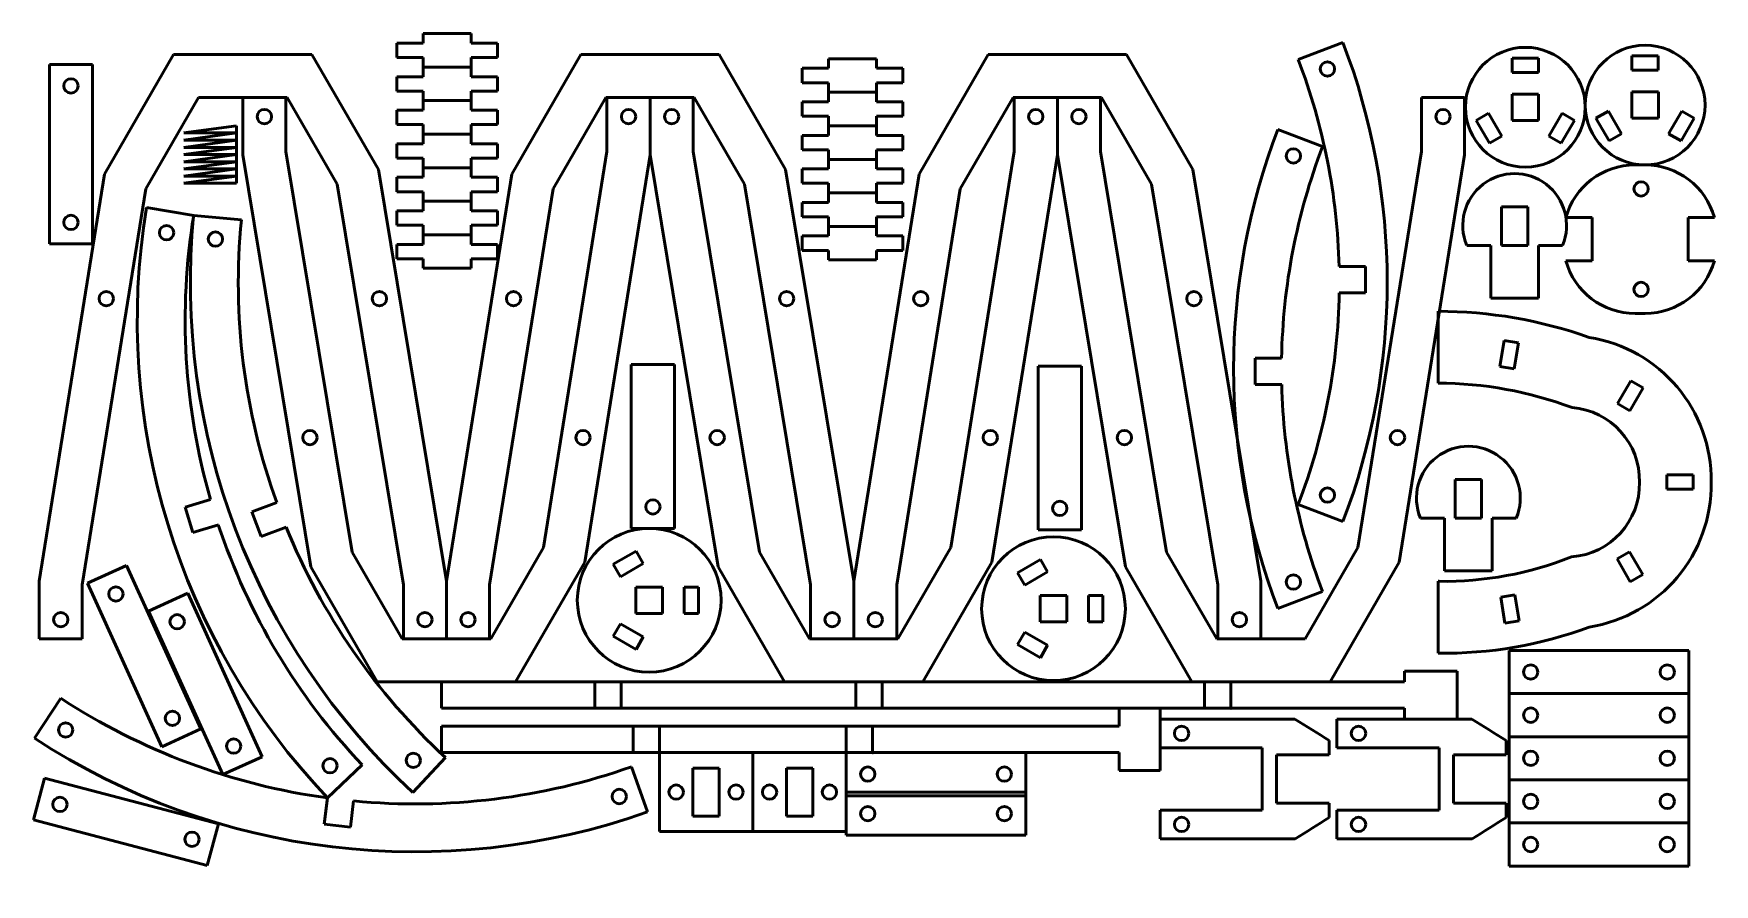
# Model space of a CAD drawing. Header units: millimetres. Extents: x 77 to 427, y 244 to 422.
import ezdxf
from ezdxf.lldxf.tags import DXFTag

# ---------------------------------------------------------------- set-up
doc = ezdxf.new("R2010")
doc.units = ezdxf.units.MM
for name, color, linetype in [('B-PART2_8085_2CO', 7, 'Continuous'), ('CAM5', 7, 'Continuous'), ('E-PART1', 7, 'Continuous'), ('E-PART1_2', 7, 'Continuous'), ('H-PART2_2COMP', 7, 'Continuous'), ('H-PART2_4COMP', 7, 'Continuous'), ('H-PART3_4COMP2', 7, 'Continuous'), ('H-PART3_5COMP2', 7, 'Continuous'), ('HKYO-PART1_2KAIC', 7, 'Continuous'), ('HKYO-PART2COMP', 7, 'Continuous'), ('HS-PART2COMP', 7, 'Continuous'), ('HS-PART3COMP', 7, 'Continuous'), ('KB-PART1COMP', 7, 'Continuous'), ('KB-PART2KAICOMP', 7, 'Continuous'), ('M-PART1_30COMP', 7, 'Continuous'), ('S-PART1COMP', 7, 'Continuous'), ('S-PART2COMP', 7, 'Continuous')]:
    doc.layers.add(name, color=color, linetype=linetype)
tags = doc.linetypes.add('HIDDEN2', pattern=[4.7625, 3.175, -1.5875]).pattern_tags.tags
tags[6:7] = [DXFTag(74, 4), DXFTag(75, 0), DXFTag(340, '0'), DXFTag(46, 0.0), DXFTag(50, 0.0), DXFTag(44, 0.0), DXFTag(45, 0.0)]
tags[4:5] = [DXFTag(74, 4), DXFTag(75, 0), DXFTag(340, '0'), DXFTag(46, 0.0), DXFTag(50, 0.0), DXFTag(44, 0.0), DXFTag(45, 0.0)]

# ---------------------------------------------------------------- blocks, each defined once
blk = doc.blocks.new('SE')
at = {"layer": 'B-PART2_8085_2CO', "color": 7, "linetype": 'Continuous', "lineweight": 50}
for p, q in [((105.92, 417.24), (91.49, 392.24)), ((134.79, 417.24), (105.92, 417.24)), ((148.65, 393.23), (134.79, 417.24)), ((100.11, 389.18), (111.12, 408.24)), ((111.12, 408.24), (129.59, 408.24)), ((129.59, 408.24), (140.04, 390.15)), ((162.86, 307.24), (148.65, 393.23)), ((91.49, 392.24), (77.86, 307.24)), ((140.04, 390.15), (153.86, 306.5)), ((86.86, 306.52), (100.11, 389.18)), ((77.86, 307.24), (77.86, 295.24)), ((86.86, 295.24), (86.86, 306.52)), ((153.86, 306.5), (153.86, 295.24)), ((162.86, 295.24), (162.86, 307.24)), ((77.86, 295.24), (86.86, 295.24)), ((153.86, 295.24), (162.86, 295.24))]:
    blk.add_line(p, q, dxfattribs=at)
for centre in [(91.86, 366.24), (148.86, 366.24), (82.36, 299.24), (158.36, 299.24)]:
    blk.add_circle(centre, 1.5, dxfattribs=at)
blk = doc.blocks.new('SE1')
at = {"layer": 'H-PART2_2COMP', "color": 7, "linetype": 'Continuous', "lineweight": 50}
for p, q in [((345.73, 397.99), (336.39, 401.56)), ((331.67, 353.81), (337.17, 353.81)), ((331.67, 353.81), (331.67, 348.31)), ((337.19, 348.31), (331.67, 348.31)), ((336.39, 301.56), (345.73, 305.13))]:
    blk.add_line(p, q, dxfattribs=at)
for centre in [(339.63, 396.04), (339.63, 307.08)]:
    blk.add_circle(centre, 1.5, dxfattribs=at)
for radius, start, end in [(140, 159.0752, 200.9248), (130, 159.0752, 179.0083), (130, 181.4325, 200.9248)]:
    blk.add_arc((467.15, 351.56), radius, start, end, dxfattribs=at)
blk = doc.blocks.new('SE2')
at = {"layer": 'H-PART2_2COMP', "color": 7, "linetype": 'Continuous', "lineweight": 50}
for p, q in [((349.98, 419.71), (340.64, 416.13)), ((349.17, 372.96), (354.69, 372.96)), ((354.69, 367.46), (354.69, 372.96)), ((354.69, 367.46), (349.19, 367.46)), ((340.64, 323.28), (349.98, 319.71))]:
    blk.add_line(p, q, dxfattribs=at)
for centre in [(346.74, 414.18), (346.74, 325.23)]:
    blk.add_circle(centre, 1.5, dxfattribs=at)
for radius, start, end in [(140, 339.0752, 20.9248), (130, 1.4325, 20.9248), (130, 339.0752, 359.0083)]:
    blk.add_arc((219.21, 369.71), radius, start, end, dxfattribs=at)
blk = doc.blocks.new('SE3')
at = {"layer": 'B-PART2_8085_2CO', "color": 7, "linetype": 'Continuous', "lineweight": 50}
for p, q in [((275.92, 417.24), (261.49, 392.24)), ((304.79, 417.24), (275.92, 417.24)), ((318.65, 393.23), (304.79, 417.24)), ((270.11, 389.18), (281.12, 408.24)), ((281.12, 408.24), (299.59, 408.24)), ((299.59, 408.24), (310.04, 390.15)), ((332.86, 307.24), (318.65, 393.23)), ((261.49, 392.24), (247.86, 307.24)), ((310.04, 390.15), (323.86, 306.5)), ((256.86, 306.52), (270.11, 389.18)), ((247.86, 307.24), (247.86, 295.24)), ((256.86, 295.24), (256.86, 306.52)), ((323.86, 306.5), (323.86, 295.24)), ((332.86, 295.24), (332.86, 307.24)), ((247.86, 295.24), (256.86, 295.24)), ((323.86, 295.24), (332.86, 295.24))]:
    blk.add_line(p, q, dxfattribs=at)
for centre in [(261.86, 366.24), (318.86, 366.24), (252.36, 299.24), (328.36, 299.24)]:
    blk.add_circle(centre, 1.5, dxfattribs=at)
blk = doc.blocks.new('SE4')
at = {"layer": 'B-PART2_8085_2CO', "color": 7, "linetype": 'Continuous', "lineweight": 50}
for p, q in [((190.92, 417.24), (176.49, 392.24)), ((219.79, 417.24), (190.92, 417.24)), ((233.65, 393.23), (219.79, 417.24)), ((185.11, 389.18), (196.12, 408.24)), ((196.12, 408.24), (214.59, 408.24)), ((214.59, 408.24), (225.04, 390.15)), ((247.86, 307.24), (233.65, 393.23)), ((176.49, 392.24), (162.86, 307.24)), ((225.04, 390.15), (238.86, 306.5)), ((171.86, 306.52), (185.11, 389.18)), ((162.86, 307.24), (162.86, 295.24)), ((171.86, 295.24), (171.86, 306.52)), ((238.86, 306.5), (238.86, 295.24)), ((247.86, 295.24), (247.86, 307.24)), ((162.86, 295.24), (171.86, 295.24)), ((238.86, 295.24), (247.86, 295.24))]:
    blk.add_line(p, q, dxfattribs=at)
for centre in [(176.86, 366.24), (233.86, 366.24), (167.36, 299.24), (243.36, 299.24)]:
    blk.add_circle(centre, 1.5, dxfattribs=at)
blk = doc.blocks.new('SE5')
at = {"layer": 'B-PART2_8085_2CO', "color": 7, "linetype": 'Continuous', "lineweight": 50}
for p, q in [((299.36, 408.24), (290.36, 408.24)), ((290.36, 408.24), (290.36, 396.24)), ((299.36, 396.98), (299.36, 408.24)), ((366.36, 408.24), (366.36, 396.96)), ((375.36, 408.24), (366.36, 408.24)), ((375.36, 396.24), (375.36, 408.24)), ((313.17, 313.33), (299.36, 396.98)), ((366.36, 396.96), (353.1, 314.3)), ((290.36, 396.24), (304.56, 310.25)), ((361.72, 311.24), (375.36, 396.24)), ((323.62, 295.24), (313.17, 313.33)), ((353.1, 314.3), (342.09, 295.24)), ((304.56, 310.25), (318.42, 286.24)), ((347.29, 286.24), (361.72, 311.24)), ((342.09, 295.24), (323.62, 295.24)), ((318.42, 286.24), (347.29, 286.24))]:
    blk.add_line(p, q, dxfattribs=at)
for centre in [(294.86, 404.24), (370.86, 404.24), (304.36, 337.24), (361.36, 337.24)]:
    blk.add_circle(centre, 1.5, dxfattribs=at)
blk = doc.blocks.new('SE6')
at = {"layer": 'B-PART2_8085_2CO', "color": 7, "linetype": 'Continuous', "lineweight": 50}
for p, q in [((129.36, 408.24), (120.36, 408.24)), ((120.36, 408.24), (120.36, 396.24)), ((129.36, 396.98), (129.36, 408.24)), ((196.36, 408.24), (196.36, 396.96)), ((205.36, 408.24), (196.36, 408.24)), ((205.36, 396.24), (205.36, 408.24)), ((143.17, 313.33), (129.36, 396.98)), ((196.36, 396.96), (183.1, 314.3)), ((120.36, 396.24), (134.56, 310.25)), ((191.72, 311.24), (205.36, 396.24)), ((153.62, 295.24), (143.17, 313.33)), ((183.1, 314.3), (172.09, 295.24)), ((134.56, 310.25), (148.42, 286.24)), ((177.29, 286.24), (191.72, 311.24)), ((172.09, 295.24), (153.62, 295.24)), ((148.42, 286.24), (177.29, 286.24))]:
    blk.add_line(p, q, dxfattribs=at)
for centre in [(124.86, 404.24), (200.86, 404.24), (134.36, 337.24), (191.36, 337.24)]:
    blk.add_circle(centre, 1.5, dxfattribs=at)
blk = doc.blocks.new('SE7')
at = {"layer": 'B-PART2_8085_2CO', "color": 7, "linetype": 'Continuous', "lineweight": 50}
for p, q in [((214.36, 408.24), (205.36, 408.24)), ((205.36, 408.24), (205.36, 396.24)), ((214.36, 396.98), (214.36, 408.24)), ((281.36, 408.24), (281.36, 396.96)), ((290.36, 408.24), (281.36, 408.24)), ((290.36, 396.24), (290.36, 408.24)), ((228.17, 313.33), (214.36, 396.98)), ((281.36, 396.96), (268.1, 314.3)), ((205.36, 396.24), (219.56, 310.25)), ((276.72, 311.24), (290.36, 396.24)), ((238.62, 295.24), (228.17, 313.33)), ((268.1, 314.3), (257.09, 295.24)), ((219.56, 310.25), (233.42, 286.24)), ((262.29, 286.24), (276.72, 311.24)), ((257.09, 295.24), (238.62, 295.24)), ((233.42, 286.24), (262.29, 286.24))]:
    blk.add_line(p, q, dxfattribs=at)
for centre in [(209.86, 404.24), (285.86, 404.24), (219.36, 337.24), (276.36, 337.24)]:
    blk.add_circle(centre, 1.5, dxfattribs=at)
blk = doc.blocks.new('SE8')
at = {"layer": 'H-PART2_4COMP', "color": 7, "linetype": 'Continuous', "lineweight": 50}
for p, q in [((120.06, 382.66), (110.1, 383.63)), ((127.43, 323.69), (122.27, 321.73)), ((122.27, 321.73), (124.22, 316.59)), ((124.22, 316.59), (129.4, 318.55)), ((155.84, 263.14), (162.64, 270.47))]:
    blk.add_line(p, q, dxfattribs=at)
for centre in [(114.64, 378.67), (155.94, 269.86)]:
    blk.add_circle(centre, 1.5, dxfattribs=at)
for radius, start, end in [(145.1, 174.4189, 227.1541), (135.1, 174.4189, 199.8322), (135.1, 202.165, 227.1541)]:
    blk.add_arc((254.51, 369.52), radius, start, end, dxfattribs=at)
blk = doc.blocks.new('SE9')
at = {"layer": 'H-PART2_4COMP', "color": 7, "linetype": 'Continuous', "lineweight": 50}
for p, q in [((110.1, 383.63), (100.24, 385.25)), ((113.61, 324.3), (108.34, 322.69)), ((108.34, 322.69), (109.95, 317.43)), ((109.95, 317.43), (115.25, 319.05)), ((138.02, 262.03), (145.28, 268.9))]:
    blk.add_line(p, q, dxfattribs=at)
for centre in [(104.44, 380), (138.56, 268.73)]:
    blk.add_circle(centre, 1.5, dxfattribs=at)
for radius, start, end in [(145.1, 170.6794, 223.4147), (135.1, 170.6794, 196.0927), (135.1, 198.4255, 223.4147)]:
    blk.add_arc((243.42, 361.75), radius, start, end, dxfattribs=at)
blk = doc.blocks.new('SE10')
at = {"layer": 'H-PART2_4COMP', "color": 7, "linetype": 'Continuous', "lineweight": 50}
for p, q in [((82.36, 282.86), (76.88, 274.49)), ((204.84, 259.11), (201.5, 268.54)), ((138.02, 262.03), (137.36, 256.55)), ((142.82, 255.9), (143.48, 261.39)), ((137.36, 256.55), (142.82, 255.9))]:
    blk.add_line(p, q, dxfattribs=at)
for centre in [(83.38, 276.21), (198.93, 262.32)]:
    blk.add_circle(centre, 1.5, dxfattribs=at)
for radius, start, end in [(135.1, 236.778, 262.1913), (145.1, 236.778, 289.5132), (135.1, 264.5241, 289.5132)]:
    blk.add_arc((156.37, 395.87), radius, start, end, dxfattribs=at)
blk = doc.blocks.new('SE11')
at = {"layer": 'E-PART1', "color": 7, "linetype": 'Continuous', "lineweight": 50}
for p, q in [((385.29, 416.46), (390.79, 416.46)), ((385.29, 413.46), (385.29, 416.46)), ((390.79, 416.46), (390.79, 413.46)), ((390.79, 413.46), (385.29, 413.46)), ((385.28, 408.96), (390.8, 408.96)), ((385.28, 403.44), (385.28, 408.96)), ((390.8, 408.96), (390.8, 403.44)), ((377.78, 403.45), (380.38, 404.95)), ((380.53, 398.69), (377.78, 403.45)), ((380.38, 404.95), (383.13, 400.19)), ((390.8, 403.44), (385.28, 403.44)), ((392.95, 400.19), (395.7, 404.95)), ((398.3, 403.45), (395.55, 398.69)), ((395.7, 404.95), (398.3, 403.45)), ((383.13, 400.19), (380.53, 398.69)), ((395.55, 398.69), (392.95, 400.19))]:
    blk.add_line(p, q, dxfattribs=at)
blk.add_circle((388.04, 406.2), 12.5, dxfattribs=at)
blk = doc.blocks.new('SE12')
at = {"layer": 'E-PART1_2', "color": 7, "linetype": 'Continuous', "lineweight": 50}
for p, q in [((202.43, 313.55), (197.67, 310.8)), ((203.93, 310.95), (202.43, 313.55)), ((197.67, 310.8), (199.17, 308.2)), ((199.17, 308.2), (203.93, 310.95)), ((202.42, 306.03), (207.92, 306.03)), ((202.42, 300.53), (202.42, 306.03)), ((207.92, 306.03), (207.92, 300.53)), ((215.44, 306.04), (212.44, 306.04)), ((212.44, 306.04), (212.44, 300.54)), ((215.44, 300.54), (215.44, 306.04)), ((199.17, 298.38), (197.67, 295.78)), ((203.93, 295.63), (199.17, 298.38)), ((207.92, 300.53), (202.42, 300.53)), ((212.44, 300.54), (215.44, 300.54)), ((197.67, 295.78), (202.43, 293.03)), ((202.43, 293.03), (203.93, 295.63))]:
    blk.add_line(p, q, dxfattribs=at)
blk.add_circle((205.17, 303.28), 15, dxfattribs=at)
blk = doc.blocks.new('SE13')
at = {"layer": 'H-PART3_4COMP2', "color": 7, "linetype": 'Continuous', "lineweight": 50}
for p, q in [((303.3, 280.74), (303.3, 276.99)), ((303.3, 280.74), (311.8, 280.74)), ((311.8, 280.74), (311.8, 267.74)), ((161.8, 276.99), (201.8, 276.99)), ((161.8, 271.49), (161.8, 276.99)), ((207.3, 276.99), (201.8, 276.99)), ((201.8, 276.99), (201.8, 271.49)), ((207.3, 276.99), (246.3, 276.99)), ((207.3, 271.49), (207.3, 276.99)), ((251.8, 276.99), (246.3, 276.99)), ((246.3, 276.99), (246.3, 271.49)), ((251.8, 276.99), (303.3, 276.99)), ((251.8, 271.49), (251.8, 276.99)), ((161.8, 271.49), (201.8, 271.49)), ((201.8, 271.49), (207.3, 271.49)), ((207.3, 271.41), (207.3, 271.49)), ((207.3, 271.41), (207.4, 271.41)), ((207.4, 271.49), (246.3, 271.49)), ((207.4, 271.41), (207.4, 271.49)), ((246.3, 271.49), (251.8, 271.49)), ((251.8, 271.41), (251.8, 271.49)), ((251.8, 271.41), (251.9, 271.41)), ((251.9, 271.49), (303.3, 271.49)), ((251.9, 271.41), (251.9, 271.49)), ((303.3, 271.49), (303.3, 267.74)), ((303.3, 267.74), (311.8, 267.74))]:
    blk.add_line(p, q, dxfattribs=at)
at = {"layer": 'H-PART3_4COMP2', "color": 7, "linetype": 'HIDDEN2', "lineweight": 25}
blk.add_line((207.4, 271.49), (207.3, 271.49), dxfattribs=at)
blk = doc.blocks.new('SE14')
at = {"layer": 'H-PART3_5COMP2', "color": 7, "linetype": 'Continuous', "lineweight": 50}
for p, q in [((362.8, 288.49), (362.8, 286.24)), ((362.8, 288.49), (373.8, 288.49)), ((373.8, 288.49), (373.8, 278.49)), ((161.8, 286.24), (193.8, 286.24)), ((161.8, 280.74), (161.8, 286.24)), ((199.3, 286.24), (193.8, 286.24)), ((193.8, 286.24), (193.8, 280.74)), ((199.3, 286.24), (248.3, 286.24)), ((199.3, 280.74), (199.3, 286.24)), ((253.9, 286.24), (248.3, 286.24)), ((248.3, 286.24), (248.3, 280.74)), ((253.8, 280.74), (253.8, 286.16)), ((253.8, 286.16), (253.9, 286.16)), ((253.9, 286.24), (321.05, 286.24)), ((253.9, 286.16), (253.9, 286.24)), ((321.05, 280.74), (321.05, 286.24)), ((321.05, 286.24), (326.55, 286.24)), ((326.55, 286.24), (362.8, 286.24)), ((326.55, 286.24), (326.55, 280.74)), ((161.8, 280.74), (193.8, 280.74)), ((193.8, 280.74), (199.3, 280.74)), ((199.3, 280.82), (199.4, 280.82)), ((199.4, 280.74), (199.3, 280.74)), ((199.4, 280.74), (199.4, 280.82)), ((199.4, 280.74), (248.3, 280.74)), ((248.3, 280.74), (253.8, 280.74)), ((253.9, 280.82), (253.8, 280.82)), ((253.9, 280.82), (253.9, 280.74)), ((253.9, 280.74), (321.05, 280.74)), ((326.55, 280.74), (321.05, 280.74)), ((326.55, 280.66), (326.55, 280.74)), ((326.65, 280.66), (326.55, 280.66)), ((326.65, 280.74), (362.8, 280.74)), ((326.65, 280.66), (326.65, 280.74)), ((362.8, 278.49), (362.8, 280.74)), ((373.8, 278.49), (362.8, 278.49))]:
    blk.add_line(p, q, dxfattribs=at)
blk = doc.blocks.new('SE15')
at = {"layer": 'HS-PART2COMP', "color": 7, "linetype": 'Continuous', "lineweight": 50}
for p, q in [((383.06, 377.37), (383.06, 385.42)), ((383.06, 385.42), (388.56, 385.42)), ((388.56, 385.42), (388.56, 377.37)), ((380.81, 377.37), (375.81, 377.37)), ((380.81, 366.37), (380.81, 377.37)), ((388.56, 377.37), (383.06, 377.37)), ((395.81, 377.37), (390.81, 377.37)), ((390.81, 366.37), (390.81, 377.37)), ((390.81, 366.37), (380.81, 366.37))]:
    blk.add_line(p, q, dxfattribs=at)
blk.add_arc((385.81, 381.53), 10.83, 337.3801, 202.6199, dxfattribs=at)
blk = doc.blocks.new('SE16')
at = {"layer": 'HS-PART3COMP', "color": 7, "linetype": 'Continuous', "lineweight": 50}
for p, q in [((119.02, 402.32), (108.02, 400.82)), ((108.02, 400.82), (119.02, 400.82)), ((119.02, 400.82), (119.02, 402.32))]:
    blk.add_line(p, q, dxfattribs=at)
blk = doc.blocks.new('SE17')
at = {"layer": 'KB-PART1COMP', "color": 7, "linetype": 'Continuous', "lineweight": 50}
for p, q in [((237.12, 379.32), (237.12, 376.32)), ((242.62, 379.32), (237.12, 379.32)), ((242.62, 381.32), (252.62, 381.32)), ((242.62, 379.32), (242.62, 381.32)), ((252.62, 381.32), (252.62, 379.32)), ((258.12, 379.32), (252.62, 379.32)), ((258.12, 379.32), (258.12, 376.32)), ((242.62, 376.32), (237.12, 376.32)), ((242.62, 374.32), (242.62, 376.32)), ((252.62, 376.32), (252.62, 374.32)), ((258.12, 376.32), (252.62, 376.32)), ((252.62, 374.32), (242.62, 374.32))]:
    blk.add_line(p, q, dxfattribs=at)
blk = doc.blocks.new('SE18')
at = {"layer": 'S-PART1COMP', "color": 7, "linetype": 'Continuous', "lineweight": 50}
for p, q in [((201.44, 352.48), (210.44, 352.48)), ((201.44, 318.28), (201.44, 352.48)), ((210.44, 352.48), (210.44, 318.28)), ((210.44, 318.28), (201.44, 318.28))]:
    blk.add_line(p, q, dxfattribs=at)
blk.add_circle((205.94, 322.78), 1.5, dxfattribs=at)
blk = doc.blocks.new('SE19')
at = {"layer": 'S-PART2COMP', "color": 7, "linetype": 'Continuous', "lineweight": 50}
for p, q in [((410.95, 394.16), (413.04, 394.16)), ((402, 383.16), (396.5, 383.16)), ((402, 374.16), (402, 383.16)), ((427.5, 383.16), (422, 383.16)), ((422, 383.16), (422, 374.16)), ((396.5, 374.16), (402, 374.16)), ((422, 374.16), (427.5, 374.16)), ((413.04, 363.16), (410.95, 363.16))]:
    blk.add_line(p, q, dxfattribs=at)
for centre in [(412.2, 389.16), (412.2, 368.16)]:
    blk.add_circle(centre, 1.5, dxfattribs=at)
for centre, start, end in [((410.95, 379.16), 90, 164.534), ((413.04, 379.16), 15.466, 90), ((410.95, 378.16), 195.466, 270), ((413.04, 378.16), 270, 344.534)]:
    blk.add_arc(centre, 15, start, end, dxfattribs=at)
blk = doc.blocks.new('SE20')
at = {"layer": 'E-PART1_2', "color": 7, "linetype": 'Continuous', "lineweight": 50}
for p, q in [((286.82, 311.79), (282.06, 309.04)), ((282.06, 309.04), (283.56, 306.44)), ((283.56, 306.44), (288.32, 309.19)), ((288.32, 309.19), (286.82, 311.79)), ((286.81, 304.27), (292.31, 304.27)), ((286.81, 298.77), (286.81, 304.27)), ((292.31, 304.27), (292.31, 298.77)), ((299.83, 304.28), (296.83, 304.28)), ((296.83, 304.28), (296.83, 298.78)), ((299.83, 298.78), (299.83, 304.28)), ((292.31, 298.77), (286.81, 298.77)), ((296.83, 298.78), (299.83, 298.78)), ((283.56, 296.63), (282.06, 294.03)), ((288.32, 293.88), (283.56, 296.63)), ((282.06, 294.03), (286.82, 291.28)), ((286.82, 291.28), (288.32, 293.88))]:
    blk.add_line(p, q, dxfattribs=at)
blk.add_circle((289.56, 301.52), 15, dxfattribs=at)
blk = doc.blocks.new('SE21')
at = {"layer": 'E-PART1', "color": 7, "linetype": 'Continuous', "lineweight": 50}
for p, q in [((410.29, 416.92), (415.79, 416.92)), ((410.29, 413.92), (410.29, 416.92)), ((415.79, 416.92), (415.79, 413.92)), ((415.79, 413.92), (410.29, 413.92)), ((410.28, 409.42), (415.8, 409.42)), ((410.28, 403.9), (410.28, 409.42)), ((415.8, 409.42), (415.8, 403.9)), ((402.78, 403.91), (405.38, 405.41)), ((405.53, 399.15), (402.78, 403.91)), ((405.38, 405.41), (408.13, 400.65)), ((415.8, 403.9), (410.28, 403.9)), ((417.95, 400.65), (420.7, 405.41)), ((423.3, 403.91), (420.55, 399.15)), ((420.7, 405.41), (423.3, 403.91)), ((408.13, 400.65), (405.53, 399.15)), ((420.55, 399.15), (417.95, 400.65))]:
    blk.add_line(p, q, dxfattribs=at)
blk.add_circle((413.04, 406.66), 12.5, dxfattribs=at)
blk = doc.blocks.new('SE22')
at = {"layer": 'S-PART1COMP', "color": 7, "linetype": 'Continuous', "lineweight": 50}
for p, q in [((286.37, 352.16), (295.37, 352.16)), ((286.37, 317.96), (286.37, 352.16)), ((295.37, 352.16), (295.37, 317.96)), ((295.37, 317.96), (286.37, 317.96))]:
    blk.add_line(p, q, dxfattribs=at)
blk.add_circle((290.87, 322.46), 1.5, dxfattribs=at)
blk = doc.blocks.new('SE23')
at = {"layer": 'HS-PART3COMP', "color": 7, "linetype": 'Continuous', "lineweight": 50}
for p, q in [((119.02, 400.82), (108.02, 399.32)), ((119.02, 399.32), (119.02, 400.82)), ((108.02, 399.32), (119.02, 399.32))]:
    blk.add_line(p, q, dxfattribs=at)
blk = doc.blocks.new('SE24')
at = {"layer": 'HS-PART2COMP', "color": 7, "linetype": 'Continuous', "lineweight": 50}
for p, q in [((373.4, 320.42), (373.4, 328.47)), ((373.4, 328.47), (378.9, 328.47)), ((378.9, 328.47), (378.9, 320.42)), ((371.15, 320.42), (366.15, 320.42)), ((371.15, 309.42), (371.15, 320.42)), ((378.9, 320.42), (373.4, 320.42)), ((386.15, 320.42), (381.15, 320.42)), ((381.15, 309.42), (381.15, 320.42)), ((381.15, 309.42), (371.15, 309.42))]:
    blk.add_line(p, q, dxfattribs=at)
blk.add_arc((376.15, 324.59), 10.83, 337.3801, 202.6199, dxfattribs=at)
blk = doc.blocks.new('SE25')
at = {"layer": 'KB-PART1COMP', "color": 7, "linetype": 'Continuous', "lineweight": 50}
for p, q in [((237.12, 386.32), (237.12, 383.32)), ((242.62, 386.32), (237.12, 386.32)), ((242.62, 388.32), (252.62, 388.32)), ((242.62, 386.32), (242.62, 388.32)), ((252.62, 388.32), (252.62, 386.32)), ((258.12, 386.32), (252.62, 386.32)), ((258.12, 386.32), (258.12, 383.32)), ((242.62, 383.32), (237.12, 383.32)), ((242.62, 381.32), (242.62, 383.32)), ((252.62, 383.32), (252.62, 381.32)), ((258.12, 383.32), (252.62, 383.32)), ((252.62, 381.32), (242.62, 381.32))]:
    blk.add_line(p, q, dxfattribs=at)
blk = doc.blocks.new('SE26')
at = {"layer": 'KB-PART1COMP', "color": 7, "linetype": 'Continuous', "lineweight": 50}
for p, q in [((237.12, 393.32), (237.12, 390.32)), ((242.62, 393.32), (237.12, 393.32)), ((242.62, 395.32), (252.62, 395.32)), ((242.62, 393.32), (242.62, 395.32)), ((252.62, 395.32), (252.62, 393.32)), ((258.12, 393.32), (252.62, 393.32)), ((258.12, 393.32), (258.12, 390.32)), ((242.62, 390.32), (237.12, 390.32)), ((242.62, 388.32), (242.62, 390.32)), ((252.62, 390.32), (252.62, 388.32)), ((258.12, 390.32), (252.62, 390.32)), ((252.62, 388.32), (242.62, 388.32))]:
    blk.add_line(p, q, dxfattribs=at)
blk = doc.blocks.new('SE27')
at = {"layer": 'KB-PART1COMP', "color": 7, "linetype": 'Continuous', "lineweight": 50}
for p, q in [((237.12, 400.32), (237.12, 397.32)), ((242.62, 400.32), (237.12, 400.32)), ((242.62, 402.32), (252.62, 402.32)), ((242.62, 400.32), (242.62, 402.32)), ((252.62, 402.32), (252.62, 400.32)), ((258.12, 400.32), (252.62, 400.32)), ((258.12, 400.32), (258.12, 397.32)), ((242.62, 397.32), (237.12, 397.32)), ((242.62, 395.32), (242.62, 397.32)), ((252.62, 397.32), (252.62, 395.32)), ((258.12, 397.32), (252.62, 397.32)), ((252.62, 395.32), (242.62, 395.32))]:
    blk.add_line(p, q, dxfattribs=at)
blk = doc.blocks.new('SE28')
at = {"layer": 'KB-PART1COMP', "color": 7, "linetype": 'Continuous', "lineweight": 50}
for p, q in [((237.12, 407.32), (237.12, 404.32)), ((242.62, 407.32), (237.12, 407.32)), ((242.62, 409.32), (252.62, 409.32)), ((242.62, 407.32), (242.62, 409.32)), ((252.62, 409.32), (252.62, 407.32)), ((258.12, 407.32), (252.62, 407.32)), ((258.12, 407.32), (258.12, 404.32)), ((242.62, 404.32), (237.12, 404.32)), ((242.62, 402.32), (242.62, 404.32)), ((252.62, 404.32), (252.62, 402.32)), ((258.12, 404.32), (252.62, 404.32)), ((252.62, 402.32), (242.62, 402.32))]:
    blk.add_line(p, q, dxfattribs=at)
blk = doc.blocks.new('SE29')
at = {"layer": 'KB-PART1COMP', "color": 7, "linetype": 'Continuous', "lineweight": 50}
for p, q in [((158.02, 379.57), (168.02, 379.57)), ((158.02, 377.57), (158.02, 379.57)), ((168.02, 379.57), (168.02, 377.57)), ((152.52, 377.57), (152.52, 374.57)), ((158.02, 377.57), (152.52, 377.57)), ((173.52, 377.57), (168.02, 377.57)), ((173.52, 377.57), (173.52, 374.57)), ((158.02, 374.57), (152.52, 374.57)), ((158.02, 372.57), (158.02, 374.57)), ((168.02, 372.57), (158.02, 372.57)), ((168.02, 374.57), (168.02, 372.57)), ((173.52, 374.57), (168.02, 374.57))]:
    blk.add_line(p, q, dxfattribs=at)
blk = doc.blocks.new('SE30')
at = {"layer": 'KB-PART1COMP', "color": 7, "linetype": 'Continuous', "lineweight": 50}
for p, q in [((158.02, 386.57), (168.02, 386.57)), ((158.02, 384.57), (158.02, 386.57)), ((168.02, 386.57), (168.02, 384.57)), ((152.52, 384.57), (152.52, 381.57)), ((158.02, 384.57), (152.52, 384.57)), ((173.52, 384.57), (168.02, 384.57)), ((173.52, 384.57), (173.52, 381.57)), ((158.02, 381.57), (152.52, 381.57)), ((158.02, 379.57), (158.02, 381.57)), ((168.02, 379.57), (158.02, 379.57)), ((168.02, 381.57), (168.02, 379.57)), ((173.52, 381.57), (168.02, 381.57))]:
    blk.add_line(p, q, dxfattribs=at)
blk = doc.blocks.new('SE31')
at = {"layer": 'KB-PART1COMP', "color": 7, "linetype": 'Continuous', "lineweight": 50}
for p, q in [((158.02, 393.57), (168.02, 393.57)), ((158.02, 391.57), (158.02, 393.57)), ((168.02, 393.57), (168.02, 391.57)), ((152.52, 391.57), (152.52, 388.57)), ((158.02, 391.57), (152.52, 391.57)), ((173.52, 391.57), (168.02, 391.57)), ((173.52, 391.57), (173.52, 388.57)), ((158.02, 388.57), (152.52, 388.57)), ((158.02, 386.57), (158.02, 388.57)), ((168.02, 386.57), (158.02, 386.57)), ((168.02, 388.57), (168.02, 386.57)), ((173.52, 388.57), (168.02, 388.57))]:
    blk.add_line(p, q, dxfattribs=at)
blk = doc.blocks.new('SE32')
at = {"layer": 'KB-PART1COMP', "color": 7, "linetype": 'Continuous', "lineweight": 50}
for p, q in [((158.02, 400.57), (168.02, 400.57)), ((158.02, 398.57), (158.02, 400.57)), ((168.02, 400.57), (168.02, 398.57)), ((152.52, 398.57), (152.52, 395.57)), ((158.02, 398.57), (152.52, 398.57)), ((173.52, 398.57), (168.02, 398.57)), ((173.52, 398.57), (173.52, 395.57)), ((158.02, 395.57), (152.52, 395.57)), ((158.02, 393.57), (158.02, 395.57)), ((168.02, 393.57), (158.02, 393.57)), ((168.02, 395.57), (168.02, 393.57)), ((173.52, 395.57), (168.02, 395.57))]:
    blk.add_line(p, q, dxfattribs=at)
blk = doc.blocks.new('SE33')
at = {"layer": 'KB-PART1COMP', "color": 7, "linetype": 'Continuous', "lineweight": 50}
for p, q in [((158.02, 407.57), (168.02, 407.57)), ((158.02, 405.57), (158.02, 407.57)), ((168.02, 407.57), (168.02, 405.57)), ((152.52, 405.57), (152.52, 402.57)), ((158.02, 405.57), (152.52, 405.57)), ((173.52, 405.57), (168.02, 405.57)), ((173.52, 405.57), (173.52, 402.57)), ((158.02, 402.57), (152.52, 402.57)), ((158.02, 400.57), (158.02, 402.57)), ((168.02, 400.57), (158.02, 400.57)), ((168.02, 402.57), (168.02, 400.57)), ((173.52, 402.57), (168.02, 402.57))]:
    blk.add_line(p, q, dxfattribs=at)
blk = doc.blocks.new('SE34')
at = {"layer": 'KB-PART1COMP', "color": 7, "linetype": 'Continuous', "lineweight": 50}
for p, q in [((158.02, 414.57), (168.02, 414.57)), ((158.02, 412.57), (158.02, 414.57)), ((168.02, 414.57), (168.02, 412.57)), ((152.52, 412.57), (152.52, 409.57)), ((158.02, 412.57), (152.52, 412.57)), ((173.52, 412.57), (168.02, 412.57)), ((173.52, 412.57), (173.52, 409.57)), ((158.02, 409.57), (152.52, 409.57)), ((158.02, 407.57), (158.02, 409.57)), ((168.02, 407.57), (158.02, 407.57)), ((168.02, 409.57), (168.02, 407.57)), ((173.52, 409.57), (168.02, 409.57))]:
    blk.add_line(p, q, dxfattribs=at)
blk = doc.blocks.new('SE35')
at = {"layer": 'KB-PART2KAICOMP', "color": 7, "linetype": 'Continuous', "lineweight": 50}
for p, q in [((369.82, 348.6), (369.82, 363.6)), ((382.74, 352.08), (383.64, 357.51)), ((383.64, 357.51), (386.6, 357.02)), ((386.6, 357.02), (385.7, 351.59)), ((385.7, 351.59), (382.74, 352.08)), ((407.28, 344.34), (410.03, 349.11)), ((412.62, 347.61), (409.87, 342.84)), ((410.03, 349.11), (412.62, 347.61)), ((409.87, 342.84), (407.28, 344.34)), ((417.57, 326.44), (417.57, 329.44)), ((417.57, 329.44), (423.07, 329.44)), ((423.07, 326.44), (417.57, 326.44)), ((423.07, 329.44), (423.07, 326.44)), ((407.19, 311.92), (409.79, 313.42)), ((409.79, 313.42), (412.54, 308.65)), ((409.94, 307.15), (407.19, 311.92)), ((369.82, 292.24), (369.82, 307.24)), ((369.82, 307.24), (370.04, 307.24)), ((412.54, 308.65), (409.94, 307.15)), ((382.92, 303.92), (385.88, 304.39)), ((383.79, 298.49), (382.92, 303.92)), ((385.88, 304.39), (386.75, 298.96)), ((386.75, 298.96), (383.79, 298.49))]:
    blk.add_line(p, q, dxfattribs=at)
for centre, radius, start, end in [((369.82, 269.54), 94.06, 70.4238, 90), ((396.64, 328.32), 30.21, 359.2395, 81.0684), ((369.82, 269.54), 79.06, 69.2791, 90), ((396.64, 328.32), 15.21, 358.4892, 85.6752), ((396.64, 327.52), 15.21, 273.9681, 1.5108), ((396.64, 327.52), 30.21, 278.961, 0.7605), ((371.11, 378.83), 71.6, 269.1417, 291.7914), ((371.11, 378.83), 86.6, 269.1417, 290.4328)]:
    blk.add_arc(centre, radius, start, end, dxfattribs=at)
blk = doc.blocks.new('SE36')
at = {"layer": 'HS-PART3COMP', "color": 7, "linetype": 'Continuous', "lineweight": 50}
for p, q in [((119.02, 399.32), (108.02, 397.82)), ((108.02, 397.82), (119.02, 397.82)), ((119.02, 397.82), (119.02, 399.32))]:
    blk.add_line(p, q, dxfattribs=at)
blk = doc.blocks.new('SE37')
at = {"layer": 'HS-PART3COMP', "color": 7, "linetype": 'Continuous', "lineweight": 50}
for p, q in [((119.02, 397.82), (108.02, 396.32)), ((119.02, 396.32), (119.02, 397.82)), ((108.02, 396.32), (119.02, 396.32))]:
    blk.add_line(p, q, dxfattribs=at)
blk = doc.blocks.new('SE38')
at = {"layer": 'HS-PART3COMP', "color": 7, "linetype": 'Continuous', "lineweight": 50}
for p, q in [((119.02, 396.32), (108.02, 394.82)), ((108.02, 394.82), (119.02, 394.82)), ((119.02, 394.82), (119.02, 396.32))]:
    blk.add_line(p, q, dxfattribs=at)
blk = doc.blocks.new('SE39')
at = {"layer": 'HS-PART3COMP', "color": 7, "linetype": 'Continuous', "lineweight": 50}
for p, q in [((119.02, 391.82), (108.02, 390.32)), ((108.02, 390.32), (119.02, 390.32)), ((119.02, 390.32), (119.02, 391.82))]:
    blk.add_line(p, q, dxfattribs=at)
blk = doc.blocks.new('SE40')
at = {"layer": 'HS-PART3COMP', "color": 7, "linetype": 'Continuous', "lineweight": 50}
for p, q in [((119.02, 393.32), (108.02, 391.82)), ((119.02, 391.82), (119.02, 393.32)), ((108.02, 391.82), (119.02, 391.82))]:
    blk.add_line(p, q, dxfattribs=at)
blk = doc.blocks.new('SE41')
at = {"layer": 'HS-PART3COMP', "color": 7, "linetype": 'Continuous', "lineweight": 50}
for p, q in [((119.02, 394.82), (108.02, 393.32)), ((108.02, 393.32), (119.02, 393.32)), ((119.02, 393.32), (119.02, 394.82))]:
    blk.add_line(p, q, dxfattribs=at)
blk = doc.blocks.new('SE42')
at = {"layer": 'KB-PART1COMP', "color": 7, "linetype": 'Continuous', "lineweight": 50}
for p, q in [((237.12, 414.32), (237.12, 411.32)), ((242.62, 414.32), (237.12, 414.32)), ((242.62, 416.32), (252.62, 416.32)), ((242.62, 414.32), (242.62, 416.32)), ((252.62, 416.32), (252.62, 414.32)), ((258.12, 414.32), (252.62, 414.32)), ((258.12, 414.32), (258.12, 411.32)), ((242.62, 411.32), (237.12, 411.32)), ((242.62, 409.32), (242.62, 411.32)), ((252.62, 411.32), (252.62, 409.32)), ((258.12, 411.32), (252.62, 411.32)), ((252.62, 409.32), (242.62, 409.32))]:
    blk.add_line(p, q, dxfattribs=at)
blk = doc.blocks.new('SE43')
at = {"layer": 'KB-PART1COMP', "color": 7, "linetype": 'Continuous', "lineweight": 50}
for p, q in [((158.02, 421.57), (168.02, 421.57)), ((158.02, 419.57), (158.02, 421.57)), ((168.02, 421.57), (168.02, 419.57)), ((152.52, 419.57), (152.52, 416.57)), ((158.02, 419.57), (152.52, 419.57)), ((173.52, 419.57), (168.02, 419.57)), ((173.52, 419.57), (173.52, 416.57)), ((158.02, 416.57), (152.52, 416.57)), ((158.02, 414.57), (158.02, 416.57)), ((168.02, 414.57), (158.02, 414.57)), ((168.02, 416.57), (168.02, 414.57)), ((173.52, 416.57), (168.02, 416.57))]:
    blk.add_line(p, q, dxfattribs=at)
blk = doc.blocks.new('SE44')
at = {"layer": 'HKYO-PART1_2KAIC', "color": 7, "linetype": 'Continuous', "lineweight": 50}
for p, q in [((311.8, 278.49), (339.96, 278.49)), ((311.8, 278.49), (311.8, 272.49)), ((347.1, 273.99), (347.1, 270.99)), ((311.8, 272.49), (333.1, 272.49)), ((333.1, 272.49), (333.1, 259.49)), ((336.1, 260.95), (336.1, 270.99)), ((336.1, 270.99), (347.1, 270.99)), ((347.1, 260.95), (336.1, 260.95)), ((347.1, 260.95), (347.1, 257.95)), ((311.8, 259.49), (311.8, 253.49)), ((333.1, 259.49), (311.8, 259.49)), ((311.8, 253.49), (340.02, 253.49))]:
    blk.add_line(p, q, dxfattribs=at)
for centre in [(316.3, 275.49), (316.3, 256.49)]:
    blk.add_circle(centre, 1.5, dxfattribs=at)
for centre, start, end in [((184.68, 24.08), 56.9797, 58.6027), ((184.68, 507.86), 301.4107, 303.0203)]:
    blk.add_arc(centre, 298.05, start, end, dxfattribs=at)
blk = doc.blocks.new('SE45')
at = {"layer": 'HKYO-PART2COMP', "color": 7, "linetype": 'Continuous', "lineweight": 50}
for p, q in [((226.8, 271.49), (246.3, 271.49)), ((226.8, 254.99), (226.8, 271.49)), ((246.3, 271.49), (246.3, 254.99)), ((233.8, 258.24), (233.8, 268.24)), ((233.8, 268.24), (239.3, 268.24)), ((239.3, 268.24), (239.3, 258.24)), ((239.3, 258.24), (233.8, 258.24)), ((246.3, 254.99), (226.8, 254.99))]:
    blk.add_line(p, q, dxfattribs=at)
for centre in [(230.3, 263.24), (242.8, 263.24)]:
    blk.add_circle(centre, 1.5, dxfattribs=at)
blk = doc.blocks.new('SE46')
at = {"layer": 'HKYO-PART1_2KAIC', "color": 7, "linetype": 'Continuous', "lineweight": 50}
for p, q in [((348.72, 278.49), (376.88, 278.49)), ((348.72, 278.49), (348.72, 272.49)), ((384.02, 273.99), (384.02, 270.99)), ((348.72, 272.49), (370.02, 272.49)), ((370.02, 272.49), (370.02, 259.49)), ((373.02, 260.95), (373.02, 270.99)), ((373.02, 270.99), (384.02, 270.99)), ((384.02, 260.95), (373.02, 260.95)), ((384.02, 260.95), (384.02, 257.95)), ((348.72, 259.49), (348.72, 253.49)), ((370.02, 259.49), (348.72, 259.49)), ((348.72, 253.49), (376.94, 253.49))]:
    blk.add_line(p, q, dxfattribs=at)
for centre in [(353.22, 275.49), (353.22, 256.49)]:
    blk.add_circle(centre, 1.5, dxfattribs=at)
for centre, start, end in [((221.6, 24.08), 56.9797, 58.6027), ((221.6, 507.86), 301.4107, 303.0203)]:
    blk.add_arc(centre, 298.05, start, end, dxfattribs=at)
blk = doc.blocks.new('SE47')
at = {"layer": 'HKYO-PART2COMP', "color": 7, "linetype": 'Continuous', "lineweight": 50}
for p, q in [((207.3, 271.49), (226.8, 271.49)), ((207.3, 254.99), (207.3, 271.49)), ((226.8, 271.49), (226.8, 254.99)), ((214.3, 258.24), (214.3, 268.24)), ((214.3, 268.24), (219.8, 268.24)), ((219.8, 268.24), (219.8, 258.24)), ((219.8, 258.24), (214.3, 258.24)), ((226.8, 254.99), (207.3, 254.99))]:
    blk.add_line(p, q, dxfattribs=at)
for centre in [(210.8, 263.24), (223.3, 263.24)]:
    blk.add_circle(centre, 1.5, dxfattribs=at)
blk = doc.blocks.new('SE48')
at = {"layer": 'M-PART1_30COMP', "color": 7, "linetype": 'Continuous', "lineweight": 50}
for p, q in [((246.3, 271.49), (283.8, 271.49)), ((246.3, 271.49), (246.3, 262.49)), ((283.8, 271.49), (283.8, 262.49)), ((246.3, 262.49), (283.8, 262.49))]:
    blk.add_line(p, q, dxfattribs=at)
for centre in [(250.8, 266.99), (279.3, 266.99)]:
    blk.add_circle(centre, 1.5, dxfattribs=at)
blk = doc.blocks.new('SE49')
at = {"layer": 'M-PART1_30COMP', "color": 7, "linetype": 'Continuous', "lineweight": 50}
for p, q in [((100.69, 301.03), (108.89, 304.75)), ((124.4, 270.61), (108.89, 304.75)), ((116.21, 266.89), (100.69, 301.03)), ((116.21, 266.89), (124.4, 270.61))]:
    blk.add_line(p, q, dxfattribs=at)
for centre in [(106.65, 298.79), (118.44, 272.84)]:
    blk.add_circle(centre, 1.5, dxfattribs=at)
blk = doc.blocks.new('SE50')
at = {"layer": 'M-PART1_30COMP', "color": 7, "linetype": 'Continuous', "lineweight": 50}
for p, q in [((246.3, 263.24), (283.8, 263.24)), ((246.3, 263.24), (246.3, 254.24)), ((283.8, 263.24), (283.8, 254.24)), ((246.3, 254.24), (283.8, 254.24))]:
    blk.add_line(p, q, dxfattribs=at)
for centre in [(250.8, 258.74), (279.3, 258.74)]:
    blk.add_circle(centre, 1.5, dxfattribs=at)
blk = doc.blocks.new('SE51')
at = {"layer": 'M-PART1_30COMP', "color": 7, "linetype": 'Continuous', "lineweight": 50}
for p, q in [((78.99, 266.15), (76.69, 257.45)), ((78.99, 266.15), (115.25, 256.59)), ((76.69, 257.45), (112.95, 247.89)), ((115.25, 256.59), (112.95, 247.89))]:
    blk.add_line(p, q, dxfattribs=at)
for centre in [(82.19, 260.66), (109.75, 253.39)]:
    blk.add_circle(centre, 1.5, dxfattribs=at)
blk = doc.blocks.new('SE52')
at = {"layer": 'M-PART1_30COMP', "color": 7, "linetype": 'Continuous', "lineweight": 50}
for p, q in [((384.66, 256.8), (422.16, 256.8)), ((384.66, 256.8), (384.66, 247.8)), ((422.16, 256.8), (422.16, 247.8)), ((384.66, 247.8), (422.16, 247.8))]:
    blk.add_line(p, q, dxfattribs=at)
for centre in [(389.16, 252.3), (417.66, 252.3)]:
    blk.add_circle(centre, 1.5, dxfattribs=at)
blk = doc.blocks.new('SE53')
at = {"layer": 'M-PART1_30COMP', "color": 7, "linetype": 'Continuous', "lineweight": 50}
for p, q in [((79.98, 415.15), (79.98, 377.65)), ((88.98, 415.15), (79.98, 415.15)), ((88.98, 415.15), (88.98, 377.65)), ((88.98, 377.65), (79.98, 377.65))]:
    blk.add_line(p, q, dxfattribs=at)
for centre in [(84.48, 410.65), (84.48, 382.15)]:
    blk.add_circle(centre, 1.5, dxfattribs=at)
blk = doc.blocks.new('SE54')
at = {"layer": 'M-PART1_30COMP', "color": 7, "linetype": 'Continuous', "lineweight": 50}
for p, q in [((384.66, 265.8), (422.16, 265.8)), ((384.66, 265.8), (384.66, 256.8)), ((422.16, 265.8), (422.16, 256.8)), ((384.66, 256.8), (422.16, 256.8))]:
    blk.add_line(p, q, dxfattribs=at)
for centre in [(389.16, 261.3), (417.66, 261.3)]:
    blk.add_circle(centre, 1.5, dxfattribs=at)
blk = doc.blocks.new('SE55')
at = {"layer": 'M-PART1_30COMP', "color": 7, "linetype": 'Continuous', "lineweight": 50}
for p, q in [((384.66, 274.8), (422.16, 274.8)), ((384.66, 274.8), (384.66, 265.8)), ((422.16, 274.8), (422.16, 265.8)), ((384.66, 265.8), (422.16, 265.8))]:
    blk.add_line(p, q, dxfattribs=at)
for centre in [(389.16, 270.3), (417.66, 270.3)]:
    blk.add_circle(centre, 1.5, dxfattribs=at)
blk = doc.blocks.new('SE56')
at = {"layer": 'M-PART1_30COMP', "color": 7, "linetype": 'Continuous', "lineweight": 50}
for p, q in [((384.66, 283.8), (422.16, 283.8)), ((384.66, 283.8), (384.66, 274.8)), ((422.16, 283.8), (422.16, 274.8)), ((384.66, 274.8), (422.16, 274.8))]:
    blk.add_line(p, q, dxfattribs=at)
for centre in [(389.16, 279.3), (417.66, 279.3)]:
    blk.add_circle(centre, 1.5, dxfattribs=at)
blk = doc.blocks.new('SE57')
at = {"layer": 'M-PART1_30COMP', "color": 7, "linetype": 'Continuous', "lineweight": 50}
for p, q in [((384.66, 292.8), (422.16, 292.8)), ((384.66, 292.8), (384.66, 283.8)), ((422.16, 292.8), (422.16, 283.8)), ((384.66, 283.8), (422.16, 283.8))]:
    blk.add_line(p, q, dxfattribs=at)
for centre in [(389.16, 288.3), (417.66, 288.3)]:
    blk.add_circle(centre, 1.5, dxfattribs=at)
blk = doc.blocks.new('SE58')
at = {"layer": 'M-PART1_30COMP', "color": 7, "linetype": 'Continuous', "lineweight": 50}
for p, q in [((87.92, 306.82), (96.11, 310.55)), ((111.62, 276.41), (96.11, 310.55)), ((103.43, 272.68), (87.92, 306.82)), ((103.43, 272.68), (111.62, 276.41))]:
    blk.add_line(p, q, dxfattribs=at)
for centre in [(93.87, 304.59), (105.67, 278.64)]:
    blk.add_circle(centre, 1.5, dxfattribs=at)

msp = doc.modelspace()

# ---------------------------------------------------------------- block references
at = {"layer": 'CAM5'}
for name in ['SE43', 'SE2', 'SE11', 'SE21', 'SE', 'SE53', 'SE34', 'SE4', 'SE42', 'SE3', 'SE6', 'SE33', 'SE7', 'SE28', 'SE5', 'SE16', 'SE23', 'SE32', 'SE27', 'SE1', 'SE36', 'SE37', 'SE38', 'SE41', 'SE40', 'SE31', 'SE26', 'SE15', 'SE19', 'SE39', 'SE30', 'SE25', 'SE9', 'SE8', 'SE29', 'SE17', 'SE35', 'SE18', 'SE22', 'SE24', 'SE12', 'SE20', 'SE58', 'SE49', 'SE57', 'SE14', 'SE10', 'SE13', 'SE56', 'SE44', 'SE46', 'SE55', 'SE47', 'SE45', 'SE48', 'SE51', 'SE50', 'SE54', 'SE52']:
    msp.add_blockref(name, (0, 0), dxfattribs=at)

doc.saveas('drawing.dxf')
